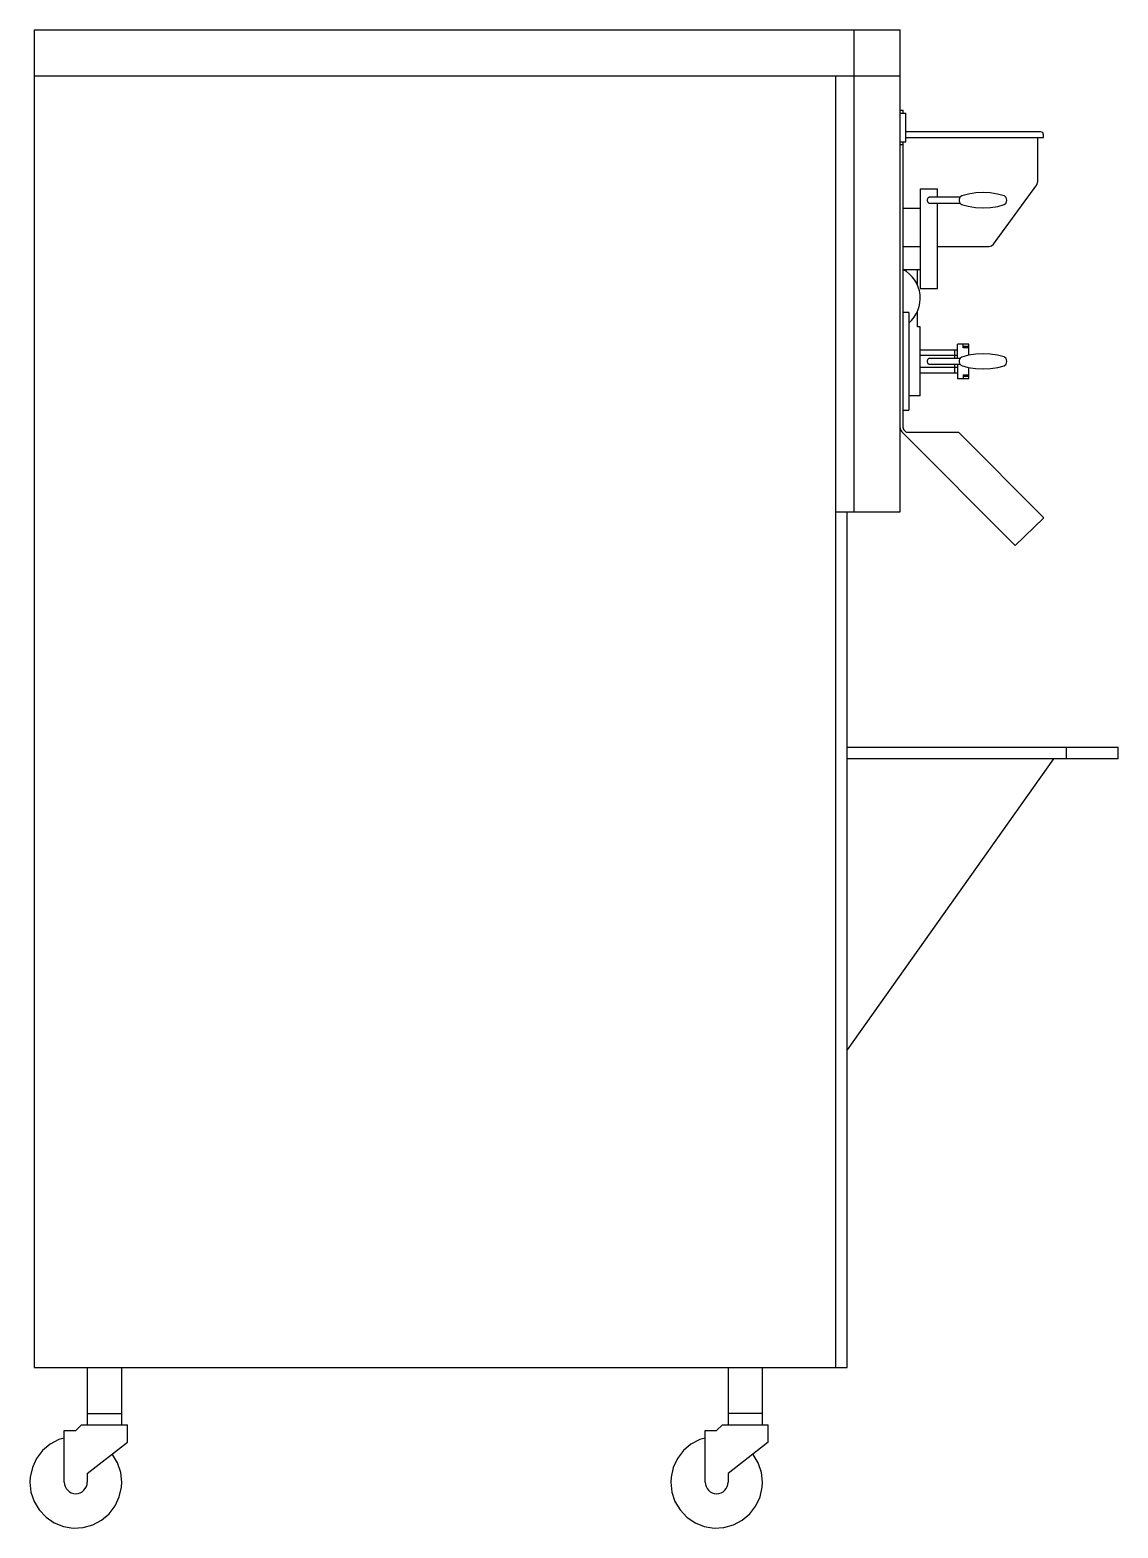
# Model space of a CAD drawing. Header units: centimetres. Extents: x 952 to 1072, y 357 to 523.
import ezdxf

# ---------------------------------------------------------------- set-up
doc = ezdxf.new("R2010")
doc.units = ezdxf.units.CM
doc.header["$LTSCALE"] = 25

msp = doc.modelspace()

# ---------------------------------------------------------------- linework, layer by layer
for p, q in [((952.26, 522.72), (952.26, 374.72)), ((952.26, 522.72), (1048.13, 522.72)), ((1043.05, 469.38), (1043.05, 522.72)), ((1048.13, 469.38), (1048.13, 522.72)), ((952.26, 517.64), (1048.13, 517.64)), ((1040.99, 517.64), (1040.99, 374.72)), ((1048.13, 513.83), (1048.45, 513.83)), ((1048.13, 513.51), (1048.77, 513.51)), ((1048.45, 513.51), (1048.45, 513.83)), ((1048.77, 510.34), (1048.77, 513.51)), ((1063.69, 511.45), (1048.77, 511.45)), ((1048.77, 510.81), (1064.01, 510.81)), ((1063.37, 505.94), (1063.37, 510.81)), ((1064.01, 510.81), (1064.01, 511.13)), ((1048.13, 510.34), (1048.77, 510.34)), ((1048.45, 510.02), (1048.13, 510.02)), ((1048.45, 478.69), (1048.45, 510.34)), ((1063.25, 505.57), (1063.37, 505.94)), ((1050.36, 505.13), (1050.36, 494.11)), ((1050.36, 505.13), (1052.26, 505.13)), ((1054.75, 504.2), (1051.35, 504.2)), ((1052.26, 504.2), (1052.26, 505.13)), ((1054.97, 504.36), (1054.93, 504.34)), ((1055.72, 504.55), (1054.97, 504.36)), ((1056.51, 504.68), (1055.72, 504.55)), ((1057.33, 504.72), (1056.51, 504.68)), ((1058.1, 504.68), (1057.33, 504.72)), ((1058.9, 504.56), (1058.1, 504.68)), ((1058.48, 499.01), (1063.25, 505.57)), ((1059.65, 504.37), (1058.9, 504.56)), ((1059.67, 504.36), (1059.65, 504.37)), ((1059.87, 504.18), (1059.67, 504.36)), ((1059.95, 503.87), (1059.87, 504.18)), ((1048.45, 503), (1050.36, 503)), ((1051.35, 503.56), (1054.75, 503.56)), ((1052.26, 494.11), (1052.26, 503.56)), ((1054.93, 503.41), (1055.67, 503.21)), ((1055.67, 503.21), (1056.46, 503.09)), ((1056.46, 503.09), (1057.28, 503.04)), ((1057.28, 503.04), (1057.33, 503.04)), ((1057.33, 503.04), (1058.15, 503.08)), ((1058.15, 503.08), (1058.94, 503.2)), ((1058.94, 503.2), (1059.65, 503.39)), ((1059.65, 503.39), (1059.86, 503.56)), ((1059.86, 503.56), (1059.95, 503.87)), ((1048.45, 498.75), (1050.36, 498.75)), ((1052.26, 498.75), (1057.97, 498.75)), ((1048.45, 496.21), (1050.36, 496.21)), ((1050.04, 494.51), (1050.04, 496.21)), ((1050.36, 494.11), (1052.26, 494.11)), ((1049.09, 491.45), (1048.45, 491.45)), ((1049.09, 491.45), (1049.09, 480.65)), ((1050.04, 489.86), (1050.04, 491.54)), ((1050.36, 489.86), (1050.04, 489.86)), ((1050.36, 482.24), (1050.36, 489.86)), ((1054.48, 486.36), (1054.48, 487.95)), ((1055.75, 487.95), (1054.48, 487.95)), ((1055.12, 487.54), (1055.12, 487.95)), ((1055.75, 487.7), (1055.12, 487.7)), ((1055.75, 487.54), (1055.12, 487.54)), ((1055.75, 486.73), (1055.75, 487.95)), ((1050.36, 487.32), (1054.48, 487.32)), ((1054.48, 486.68), (1050.36, 486.68)), ((1054.75, 486.36), (1051.35, 486.36)), ((1051.35, 485.73), (1054.75, 485.73)), ((1054.17, 486.36), (1054.17, 487.32)), ((1054.17, 484.78), (1054.17, 485.73)), ((1054.48, 485.73), (1054.48, 484.14)), ((1054.97, 486.53), (1054.93, 486.51)), ((1055.72, 486.72), (1054.97, 486.53)), ((1056.51, 486.85), (1055.72, 486.72)), ((1057.33, 486.89), (1056.51, 486.85)), ((1058.1, 486.85), (1057.33, 486.89)), ((1058.9, 486.73), (1058.1, 486.85)), ((1059.65, 486.54), (1058.9, 486.73)), ((1059.67, 486.53), (1059.65, 486.54)), ((1059.65, 485.56), (1059.86, 485.73)), ((1059.87, 486.35), (1059.67, 486.53)), ((1059.86, 485.73), (1059.95, 486.04)), ((1059.95, 486.04), (1059.87, 486.35)), ((1050.36, 485.41), (1054.48, 485.41)), ((1050.36, 484.78), (1054.48, 484.78)), ((1054.48, 484.14), (1055.75, 484.14)), ((1054.93, 485.58), (1055.67, 485.38)), ((1055.12, 484.56), (1055.75, 484.56)), ((1055.12, 484.56), (1055.12, 484.14)), ((1055.12, 484.4), (1055.75, 484.4)), ((1055.67, 485.38), (1056.46, 485.25)), ((1055.75, 484.14), (1055.75, 485.37)), ((1056.46, 485.25), (1057.28, 485.21)), ((1057.28, 485.21), (1057.33, 485.21)), ((1057.33, 485.21), (1058.15, 485.25)), ((1058.15, 485.25), (1058.94, 485.37)), ((1058.94, 485.37), (1059.65, 485.56)), ((1050.36, 482.24), (1049.09, 482.24)), ((1048.45, 480.65), (1049.09, 480.65)), ((1048.18, 478.47), (1048.24, 478.35)), ((1048.24, 478.35), (1048.32, 478.24)), ((1048.32, 478.24), (1060.87, 465.69)), ((1048.54, 478.47), (1048.8, 478.21)), ((1048.8, 478.21), (1054.58, 478.21)), ((1064.01, 468.78), (1054.58, 478.21)), ((1040.99, 469.38), (1048.13, 469.38)), ((1042.26, 374.72), (1042.26, 469.38)), ((1060.87, 465.69), (1064.01, 468.68)), ((1064.01, 468.68), (1064.01, 468.78)), ((1042.26, 443.34), (1072.26, 443.34)), ((1066.55, 442.07), (1066.55, 443.34)), ((1072.26, 442.07), (1072.26, 443.34)), ((1072.26, 442.07), (1042.26, 442.07)), ((1065.12, 442.07), (1042.26, 409.85)), ((952.26, 374.72), (1042.26, 374.72)), ((958.13, 374.72), (958.13, 368.37)), ((961.94, 368.37), (961.94, 374.72)), ((1029.08, 374.72), (1029.08, 368.37)), ((1032.89, 368.37), (1032.89, 374.72)), ((957.5, 368.37), (956.86, 367.73)), ((957.5, 368.37), (962.58, 368.37)), ((958.13, 369.64), (961.94, 369.64)), ((962.58, 366.46), (962.58, 368.37)), ((1028.45, 368.37), (1027.81, 367.73)), ((1028.45, 368.37), (1033.53, 368.37)), ((1032.89, 369.64), (1029.08, 369.64)), ((1033.53, 366.46), (1033.53, 368.37)), ((954.99, 366.74), (954.02, 366.23)), ((955.59, 366.91), (954.99, 366.74)), ((955.59, 367.73), (956.86, 367.73)), ((955.59, 362.02), (955.59, 367.73)), ((958.13, 362.97), (962.58, 366.46)), ((1025.94, 366.74), (1024.97, 366.23)), ((1026.54, 366.91), (1025.94, 366.74)), ((1026.54, 362.02), (1026.54, 367.73)), ((1026.54, 367.73), (1027.81, 367.73)), ((1033.53, 366.46), (1029.08, 362.97)), ((953.18, 365.52), (952.52, 364.65)), ((954.02, 366.23), (953.18, 365.52)), ((960.91, 365.09), (960.88, 365.13)), ((961.48, 364.15), (960.91, 365.09)), ((1024.13, 365.52), (1023.47, 364.65)), ((1024.97, 366.23), (1024.13, 365.52)), ((1031.86, 365.09), (1031.83, 365.13)), ((1032.43, 364.15), (1031.86, 365.09)), ((952.05, 363.65), (951.82, 362.58)), ((952.52, 364.65), (952.05, 363.65)), ((961.83, 363.11), (961.48, 364.15)), ((961.94, 362.02), (961.83, 363.11)), ((1023, 363.65), (1022.77, 362.58)), ((1023.47, 364.65), (1023, 363.65)), ((1032.78, 363.11), (1032.43, 364.15)), ((1032.89, 362.02), (1032.78, 363.11)), ((951.82, 362.58), (951.78, 362.02)), ((951.78, 362.02), (951.9, 360.93)), ((958.13, 362.97), (958.13, 362.02)), ((961.68, 360.39), (961.91, 361.46)), ((961.91, 361.46), (961.94, 362.02)), ((1022.77, 362.58), (1022.73, 362.02)), ((1022.73, 362.02), (1022.85, 360.93)), ((1029.08, 362.97), (1029.08, 362.02)), ((1032.63, 360.39), (1032.86, 361.46)), ((1032.86, 361.46), (1032.89, 362.02)), ((951.9, 360.93), (952.25, 359.89)), ((952.25, 359.89), (952.82, 358.95)), ((961.21, 359.39), (961.68, 360.39)), ((1022.85, 360.93), (1023.2, 359.89)), ((1023.2, 359.89), (1023.77, 358.95)), ((1032.16, 359.39), (1032.63, 360.39)), ((952.82, 358.95), (953.57, 358.15)), ((953.57, 358.15), (954.48, 357.53)), ((959.71, 357.81), (960.55, 358.52)), ((960.55, 358.52), (961.21, 359.39)), ((1023.77, 358.95), (1024.52, 358.15)), ((1024.52, 358.15), (1025.43, 357.53)), ((1030.66, 357.81), (1031.5, 358.52)), ((1031.5, 358.52), (1032.16, 359.39)), ((954.48, 357.53), (955.5, 357.13)), ((955.5, 357.13), (956.58, 356.95)), ((956.58, 356.95), (957.68, 357.01)), ((957.68, 357.01), (958.74, 357.3)), ((958.74, 357.3), (959.71, 357.81)), ((1025.43, 357.53), (1026.45, 357.13)), ((1026.45, 357.13), (1027.53, 356.95)), ((1027.53, 356.95), (1028.63, 357.01)), ((1028.63, 357.01), (1029.69, 357.3)), ((1029.69, 357.3), (1030.66, 357.81))]:
    msp.add_line(p, q)
at = {"extrusion": (0, 0, -1), "flags": 128}
for points in [[(-1064.01, 511.13), (-1063.92, 511.36), (-1063.69, 511.45)], [(-1051.35, 504.2), (-1051.31, 504.19), (-1051.27, 504.17), (-1051.23, 504.14), (-1051.19, 504.1), (-1051.17, 504.05), (-1051.15, 504), (-1051.13, 503.94), (-1051.13, 503.88), (-1051.13, 503.82), (-1051.15, 503.76), (-1051.17, 503.7), (-1051.19, 503.66), (-1051.23, 503.62), (-1051.27, 503.59), (-1051.31, 503.57), (-1051.35, 503.56)], [(-1055, 504.36), (-1054.94, 504.35), (-1054.88, 504.32), (-1054.82, 504.28), (-1054.77, 504.22), (-1054.72, 504.14), (-1054.69, 504.06), (-1054.67, 503.97), (-1054.67, 503.88), (-1054.67, 503.79), (-1054.69, 503.7), (-1054.72, 503.61), (-1054.77, 503.54), (-1054.82, 503.48), (-1054.88, 503.44), (-1054.94, 503.41), (-1055, 503.4)], [(-1057.97, 498.75), (-1058.26, 498.82), (-1058.48, 499.01)], [(-1051.35, 486.36), (-1051.31, 486.36), (-1051.27, 486.34), (-1051.23, 486.31), (-1051.19, 486.27), (-1051.17, 486.22), (-1051.15, 486.17), (-1051.13, 486.11), (-1051.13, 486.05), (-1051.13, 485.99), (-1051.15, 485.93), (-1051.17, 485.87), (-1051.19, 485.82), (-1051.23, 485.78), (-1051.27, 485.76), (-1051.31, 485.74), (-1051.35, 485.73)], [(-1055, 486.52), (-1054.94, 486.51), (-1054.88, 486.49), (-1054.82, 486.44), (-1054.77, 486.38), (-1054.72, 486.31), (-1054.69, 486.23), (-1054.67, 486.14), (-1054.67, 486.05), (-1054.67, 485.95), (-1054.69, 485.87), (-1054.72, 485.78), (-1054.77, 485.71), (-1054.82, 485.65), (-1054.88, 485.61), (-1054.94, 485.58), (-1055, 485.57)]]:
    msp.add_lwpolyline(points, dxfattribs=at)
for centre, radius, start, end in [((1046.75, 493.03), 3.61, 310.3061, 61.9084), ((1048.77, 478.69), 0.635, 180, 200.7048), ((1048.77, 478.69), 0.317, 180, 225), ((956.86, 362.02), 1.27, 180, 0), ((1027.81, 362.02), 1.27, 180, 0)]:
    msp.add_arc(centre, radius, start, end)

doc.saveas('drawing.dxf')
